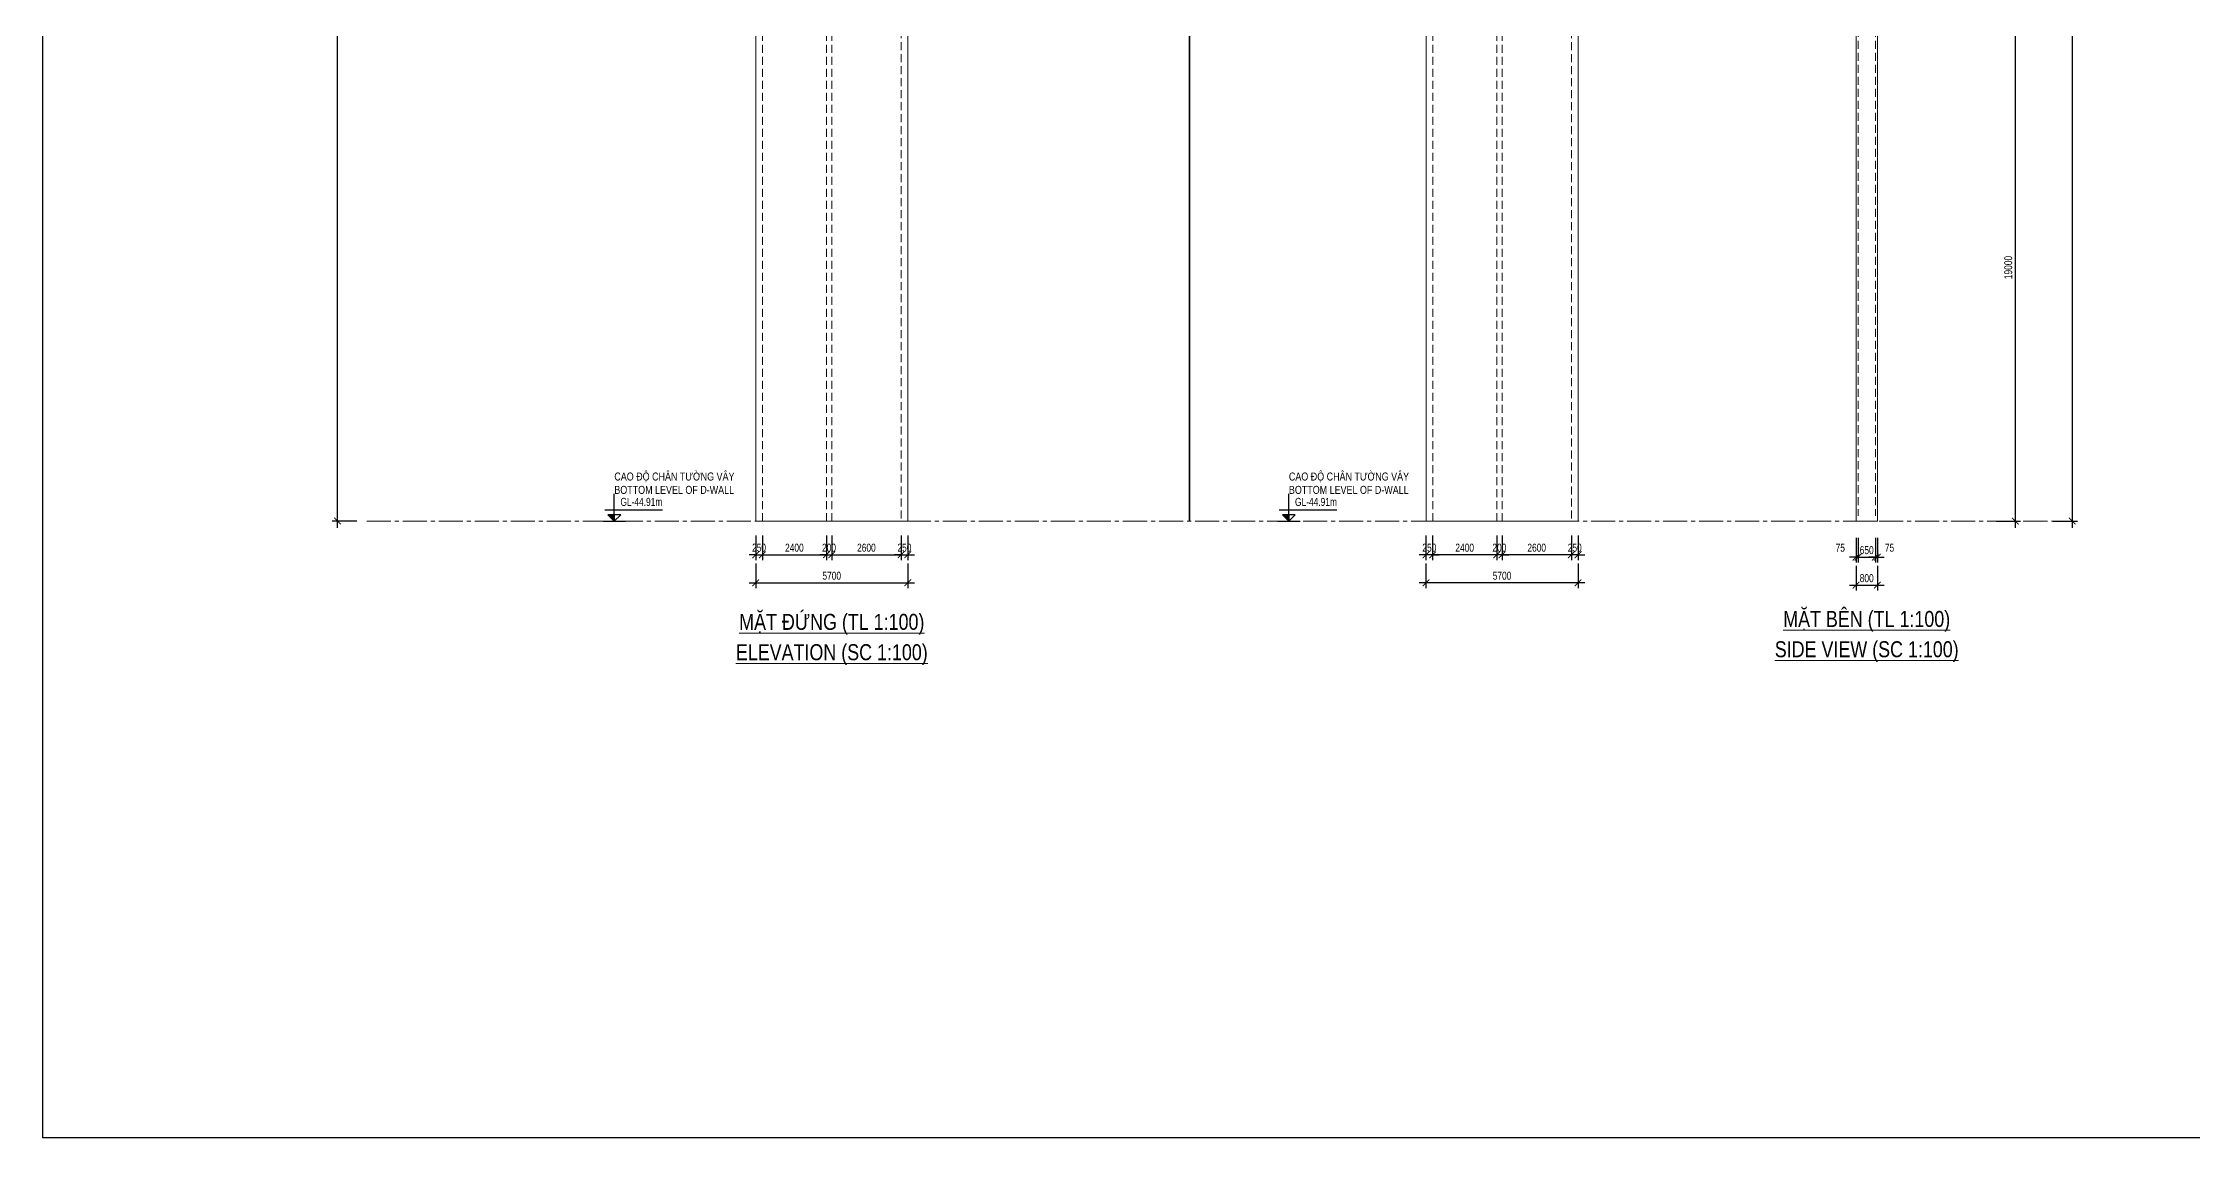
# Model space of a CAD drawing. Header units: millimetres. Extents: x 2746337 to 7547699, y -363432 to 15720.
# Drawn here: x 3756791 to 3837386, y -68024 to -26997 of the extents above; entities that cross this region are included whole.
import ezdxf
from ezdxf.enums import TextEntityAlignment as Align

# ---------------------------------------------------------------- set-up
doc = ezdxf.new("R2010")
doc.units = ezdxf.units.MM
doc.header["$LTSCALE"] = 1200
doc.header["$PDMODE"] = 3
doc.linetypes.add('CENTER2', pattern=[1.125, 0.75, -0.125, 0.125, -0.125])
doc.linetypes.add('HIDDEN', pattern=[0.375, 0.25, -0.125])
for name, color, linetype, lineweight in [('BOUND', 3, 'Continuous', 20), ('C1CO', 4, 'Continuous', 35), ('ENOTE', 2, 'Continuous', 15), ('Grid line', 160, 'CENTER2', 5), ('HIDE', 8, 'HIDDEN', 13), ('K-THUOC', 1, 'Continuous', 18), ('TEXTVN', 2, 'Continuous', 20)]:
    doc.layers.add(name, color=color, linetype=linetype, lineweight=lineweight)
for name, color, linetype in [('CDC.02.DIM', 1, 'Continuous'), ('CDC.06.TEXT', 2, 'Continuous'), ('CDC.10.HATCH', 251, 'Continuous')]:
    doc.layers.add(name, color=color, linetype=linetype)
doc.styles.add('DB_Arial', font='arial.ttf', dxfattribs={"width": 0.8})
doc.styles.add('SMTEXT', font='arial.ttf', dxfattribs={"width": 0.75})
doc.dimstyles.new('BSV1-100', dxfattribs={"dimtxt": 300, "dimasz": 250, "dimexe": 200, "dimexo": 0, "dimgap": 108, "dimtad": 1, "dimdec": 0, "dimdsep": 46, "dimtxsty": 'SMTEXT', "dimblk": 'ARCHTICK', "dimcen": 100, "dimdle": 250, "dimclrd": 256, "dimclre": 256, "dimclrt": 1, "dimadec": 0, "dimazin": 0, "dimtfac": 1, "dimtdec": 0, "dimtix": 1, "dimtmove": 2, "dimatfit": 3, "dimfxl": 720, "dimfxlon": 1, "dimtolj": 1, "dimtzin": 0, "dimarcsym": 0})

# ---------------------------------------------------------------- blocks, each defined once
blk = doc.blocks.new('_ArchTick')
at = {"color": 0, "linetype": 'ByBlock', "const_width": 0.15}
blk.add_lwpolyline([(-0.5, -0.5), (0.5, 0.5)], dxfattribs=at)
blk = doc.blocks.new('*D2652')
at = {"layer": 'Defpoints', "color": 0, "transparency": 16777216}
for p in [(3824755, -45810), (3825555, -45810), (3825555, -47310)]:
    blk.add_point(p, dxfattribs=at)
at = {"layer": 'K-THUOC', "lineweight": -2, "transparency": 16777216}
for p, q in [((3824755, -46590), (3824755, -47510)), ((3825555, -46590), (3825555, -47510)), ((3824505, -47310), (3825805, -47310))]:
    blk.add_line(p, q, dxfattribs=at)
at = {"layer": 'K-THUOC', "lineweight": -2, "transparency": 16777216, "xscale": 250, "yscale": 250, "zscale": 250, "rotation": 180}
blk.add_blockref('_ArchTick', (3824755, -47310), dxfattribs=at)
at = {"layer": 'K-THUOC', "lineweight": -2, "transparency": 16777216, "xscale": 250, "yscale": 250, "zscale": 250}
blk.add_blockref('_ArchTick', (3825555, -47310), dxfattribs=at)
at = {"layer": 'K-THUOC', "color": 1, "transparency": 16777216, "insert": (3825155, -47049), "char_height": 300, "attachment_point": 5, "style": 'SMTEXT'}
blk.add_mtext('\\A1;800', dxfattribs=at)
blk = doc.blocks.new('*D2653')
at = {"layer": 'Defpoints', "color": 0, "transparency": 16777216}
for p in [(3824755, -45510), (3824830, -45510), (3824830, -46260)]:
    blk.add_point(p, dxfattribs=at)
at = {"layer": 'K-THUOC', "lineweight": -2, "transparency": 16777216}
for p, q in [((3824755, -45540), (3824755, -46460)), ((3824830, -45540), (3824830, -46460)), ((3824755, -46260), (3824505, -46260)), ((3824755, -46260), (3824830, -46260)), ((3824830, -46260), (3825080, -46260))]:
    blk.add_line(p, q, dxfattribs=at)
at = {"layer": 'K-THUOC', "lineweight": -2, "transparency": 16777216, "xscale": 250, "yscale": 250, "zscale": 250}
blk.add_blockref('_ArchTick', (3824755, -46260), dxfattribs=at)
at = {"layer": 'K-THUOC', "lineweight": -2, "transparency": 16777216, "xscale": 250, "yscale": 250, "zscale": 250, "rotation": 180}
blk.add_blockref('_ArchTick', (3824830, -46260), dxfattribs=at)
at = {"layer": 'K-THUOC', "color": 1, "transparency": 16777216, "insert": (3824164, -45910), "char_height": 300, "attachment_point": 5, "style": 'SMTEXT'}
blk.add_mtext('\\A1;75', dxfattribs=at)
blk = doc.blocks.new('*D2654')
at = {"layer": 'Defpoints', "color": 0, "transparency": 16777216}
for p in [(3824830, -45510), (3825480, -45510), (3825480, -46260)]:
    blk.add_point(p, dxfattribs=at)
at = {"layer": 'K-THUOC', "lineweight": -2, "transparency": 16777216}
for p, q in [((3824830, -45540), (3824830, -46460)), ((3825480, -45540), (3825480, -46460)), ((3824830, -46260), (3824580, -46260)), ((3824830, -46260), (3825480, -46260)), ((3825480, -46260), (3825730, -46260))]:
    blk.add_line(p, q, dxfattribs=at)
at = {"layer": 'K-THUOC', "lineweight": -2, "transparency": 16777216, "xscale": 250, "yscale": 250, "zscale": 250}
blk.add_blockref('_ArchTick', (3824830, -46260), dxfattribs=at)
at = {"layer": 'K-THUOC', "lineweight": -2, "transparency": 16777216, "xscale": 250, "yscale": 250, "zscale": 250, "rotation": 180}
blk.add_blockref('_ArchTick', (3825480, -46260), dxfattribs=at)
at = {"layer": 'K-THUOC', "color": 1, "transparency": 16777216, "insert": (3825155, -45999), "char_height": 300, "attachment_point": 5, "style": 'SMTEXT'}
blk.add_mtext('\\A1;650', dxfattribs=at)
blk = doc.blocks.new('*D2655')
at = {"layer": 'Defpoints', "color": 0, "transparency": 16777216}
for p in [(3825480, -45510), (3825555, -45510), (3825555, -46260)]:
    blk.add_point(p, dxfattribs=at)
at = {"layer": 'K-THUOC', "lineweight": -2, "transparency": 16777216}
for p, q in [((3825480, -45540), (3825480, -46460)), ((3825555, -45540), (3825555, -46460)), ((3825480, -46260), (3825230, -46260)), ((3825480, -46260), (3825555, -46260)), ((3825555, -46260), (3825805, -46260))]:
    blk.add_line(p, q, dxfattribs=at)
at = {"layer": 'K-THUOC', "lineweight": -2, "transparency": 16777216, "xscale": 250, "yscale": 250, "zscale": 250}
blk.add_blockref('_ArchTick', (3825480, -46260), dxfattribs=at)
at = {"layer": 'K-THUOC', "lineweight": -2, "transparency": 16777216, "xscale": 250, "yscale": 250, "zscale": 250, "rotation": 180}
blk.add_blockref('_ArchTick', (3825555, -46260), dxfattribs=at)
at = {"layer": 'K-THUOC', "color": 1, "transparency": 16777216, "insert": (3826010, -45910), "char_height": 300, "attachment_point": 5, "style": 'SMTEXT'}
blk.add_mtext('\\A1;75', dxfattribs=at)
blk = doc.blocks.new('*D2656')
at = {"layer": 'Defpoints', "color": 0, "transparency": 16777216}
for p in [(3767833, 90), (3769355, 90), (3769634, -44910)]:
    blk.add_point(p, dxfattribs=at)
at = {"layer": 'K-THUOC', "lineweight": -2, "transparency": 16777216}
for p, q in [((3768553, 90), (3767633, 90)), ((3767833, -45160), (3767833, 340)), ((3768553, -44910), (3767633, -44910))]:
    blk.add_line(p, q, dxfattribs=at)
at = {"layer": 'K-THUOC', "lineweight": -2, "transparency": 16777216, "xscale": 250, "yscale": 250, "zscale": 250}
for p, rotation in [((3767833, 90), 90), ((3767833, -44910), 270)]:
    blk.add_blockref('_ArchTick', p, dxfattribs=dict(at, rotation=rotation))
at = {"layer": 'K-THUOC', "color": 1, "transparency": 16777216, "insert": (3767572, -22410), "char_height": 300, "attachment_point": 5, "rotation": 90, "style": 'SMTEXT'}
blk.add_mtext('\\A1;45000', dxfattribs=at)
blk = doc.blocks.new('*D2666')
at = {"layer": 'Defpoints', "color": 0, "transparency": 16777216}
for p in [(3819858, -25910), (3821580, -44910), (3830723, -44910)]:
    blk.add_point(p, dxfattribs=at)
at = {"layer": 'K-THUOC', "lineweight": -2, "transparency": 16777216}
for p, q in [((3830723, -25660), (3830723, -45160)), ((3830003, -25910), (3830923, -25910)), ((3830003, -44910), (3830923, -44910))]:
    blk.add_line(p, q, dxfattribs=at)
at = {"layer": 'K-THUOC', "lineweight": -2, "transparency": 16777216, "xscale": 250, "yscale": 250, "zscale": 250}
for p, rotation in [((3830723, -25910), 90), ((3830723, -44910), 270)]:
    blk.add_blockref('_ArchTick', p, dxfattribs=dict(at, rotation=rotation))
at = {"layer": 'K-THUOC', "color": 1, "transparency": 16777216, "insert": (3830462, -35410), "char_height": 300, "attachment_point": 5, "rotation": 90, "style": 'SMTEXT'}
blk.add_mtext('\\A1;19000', dxfattribs=at)
blk = doc.blocks.new('*D2668')
at = {"layer": 'Defpoints', "color": 0, "transparency": 16777216}
for p in [(3824755, 90), (3824755, -44910), (3832856, -44910)]:
    blk.add_point(p, dxfattribs=at)
at = {"layer": 'K-THUOC', "lineweight": -2, "transparency": 16777216}
for p, q in [((3832136, 90), (3833056, 90)), ((3832856, 340), (3832856, -45160)), ((3832136, -44910), (3833056, -44910))]:
    blk.add_line(p, q, dxfattribs=at)
at = {"layer": 'K-THUOC', "lineweight": -2, "transparency": 16777216, "xscale": 250, "yscale": 250, "zscale": 250}
for p, rotation in [((3832856, 90), 90), ((3832856, -44910), 270)]:
    blk.add_blockref('_ArchTick', p, dxfattribs=dict(at, rotation=rotation))
at = {"layer": 'K-THUOC', "color": 1, "transparency": 16777216, "insert": (3832594, -22410), "char_height": 300, "attachment_point": 5, "rotation": 90, "style": 'SMTEXT'}
blk.add_mtext('\\A1;45000', dxfattribs=at)
blk = doc.blocks.new('*D2669')
at = {"layer": 'Defpoints', "color": 0, "transparency": 16777216}
for p in [(3808634, -44910), (3814334, -44910), (3808634, -47220)]:
    blk.add_point(p, dxfattribs=at)
at = {"layer": 'K-THUOC', "lineweight": -2, "transparency": 16777216}
for p, q in [((3808634, -46500), (3808634, -47420)), ((3814334, -46500), (3814334, -47420)), ((3814584, -47220), (3808384, -47220))]:
    blk.add_line(p, q, dxfattribs=at)
at = {"layer": 'K-THUOC', "lineweight": -2, "transparency": 16777216, "xscale": 250, "yscale": 250, "zscale": 250, "rotation": 180}
blk.add_blockref('_ArchTick', (3808634, -47220), dxfattribs=at)
at = {"layer": 'K-THUOC', "lineweight": -2, "transparency": 16777216, "xscale": 250, "yscale": 250, "zscale": 250}
blk.add_blockref('_ArchTick', (3814334, -47220), dxfattribs=at)
at = {"layer": 'K-THUOC', "color": 1, "transparency": 16777216, "insert": (3811484, -46959), "char_height": 300, "attachment_point": 5, "style": 'SMTEXT'}
blk.add_mtext('\\A1;5700', dxfattribs=at)
blk = doc.blocks.new('*D2670')
at = {"layer": 'Defpoints', "color": 0, "transparency": 16777216}
for p in [(3814084, -45420), (3814334, -45420), (3814084, -46170)]:
    blk.add_point(p, dxfattribs=at)
at = {"layer": 'K-THUOC', "lineweight": -2, "transparency": 16777216}
for p, q in [((3814084, -45450), (3814084, -46370)), ((3814334, -45450), (3814334, -46370)), ((3814084, -46170), (3813834, -46170)), ((3814334, -46170), (3814084, -46170)), ((3814334, -46170), (3814584, -46170))]:
    blk.add_line(p, q, dxfattribs=at)
at = {"layer": 'K-THUOC', "lineweight": -2, "transparency": 16777216, "xscale": 250, "yscale": 250, "zscale": 250}
blk.add_blockref('_ArchTick', (3814084, -46170), dxfattribs=at)
at = {"layer": 'K-THUOC', "lineweight": -2, "transparency": 16777216, "xscale": 250, "yscale": 250, "zscale": 250, "rotation": 180}
blk.add_blockref('_ArchTick', (3814334, -46170), dxfattribs=at)
at = {"layer": 'K-THUOC', "color": 1, "transparency": 16777216, "insert": (3814209, -45909), "char_height": 300, "attachment_point": 5, "style": 'SMTEXT'}
blk.add_mtext('\\A1;250', dxfattribs=at)
blk = doc.blocks.new('*D2671')
at = {"layer": 'Defpoints', "color": 0, "transparency": 16777216}
for p in [(3811484, -44910), (3814084, -45420), (3811484, -46170)]:
    blk.add_point(p, dxfattribs=at)
at = {"layer": 'K-THUOC', "lineweight": -2, "transparency": 16777216}
for p, q in [((3811484, -45450), (3811484, -46370)), ((3814084, -45450), (3814084, -46370)), ((3814334, -46170), (3811234, -46170))]:
    blk.add_line(p, q, dxfattribs=at)
at = {"layer": 'K-THUOC', "lineweight": -2, "transparency": 16777216, "xscale": 250, "yscale": 250, "zscale": 250, "rotation": 180}
blk.add_blockref('_ArchTick', (3811484, -46170), dxfattribs=at)
at = {"layer": 'K-THUOC', "lineweight": -2, "transparency": 16777216, "xscale": 250, "yscale": 250, "zscale": 250}
blk.add_blockref('_ArchTick', (3814084, -46170), dxfattribs=at)
at = {"layer": 'K-THUOC', "color": 1, "transparency": 16777216, "insert": (3812784, -45909), "char_height": 300, "attachment_point": 5, "style": 'SMTEXT'}
blk.add_mtext('\\A1;2600', dxfattribs=at)
blk = doc.blocks.new('*D2672')
at = {"layer": 'Defpoints', "color": 0, "transparency": 16777216}
for p in [(3811284, -44910), (3811484, -44910), (3811284, -46170)]:
    blk.add_point(p, dxfattribs=at)
at = {"layer": 'K-THUOC', "lineweight": -2, "transparency": 16777216}
for p, q in [((3811284, -45450), (3811284, -46370)), ((3811484, -45450), (3811484, -46370)), ((3811284, -46170), (3811034, -46170)), ((3811484, -46170), (3811284, -46170)), ((3811484, -46170), (3811734, -46170))]:
    blk.add_line(p, q, dxfattribs=at)
at = {"layer": 'K-THUOC', "lineweight": -2, "transparency": 16777216, "xscale": 250, "yscale": 250, "zscale": 250}
blk.add_blockref('_ArchTick', (3811284, -46170), dxfattribs=at)
at = {"layer": 'K-THUOC', "lineweight": -2, "transparency": 16777216, "xscale": 250, "yscale": 250, "zscale": 250, "rotation": 180}
blk.add_blockref('_ArchTick', (3811484, -46170), dxfattribs=at)
at = {"layer": 'K-THUOC', "color": 1, "transparency": 16777216, "insert": (3811384, -45909), "char_height": 300, "attachment_point": 5, "style": 'SMTEXT'}
blk.add_mtext('\\A1;200', dxfattribs=at)
blk = doc.blocks.new('*D2673')
at = {"layer": 'Defpoints', "color": 0, "transparency": 16777216}
for p in [(3811284, -44910), (3808884, -45420), (3808884, -46170)]:
    blk.add_point(p, dxfattribs=at)
at = {"layer": 'K-THUOC', "lineweight": -2, "transparency": 16777216}
for p, q in [((3808884, -45450), (3808884, -46370)), ((3811284, -45450), (3811284, -46370)), ((3811534, -46170), (3808634, -46170))]:
    blk.add_line(p, q, dxfattribs=at)
at = {"layer": 'K-THUOC', "lineweight": -2, "transparency": 16777216, "xscale": 250, "yscale": 250, "zscale": 250, "rotation": 180}
blk.add_blockref('_ArchTick', (3808884, -46170), dxfattribs=at)
at = {"layer": 'K-THUOC', "lineweight": -2, "transparency": 16777216, "xscale": 250, "yscale": 250, "zscale": 250}
blk.add_blockref('_ArchTick', (3811284, -46170), dxfattribs=at)
at = {"layer": 'K-THUOC', "color": 1, "transparency": 16777216, "insert": (3810084, -45909), "char_height": 300, "attachment_point": 5, "style": 'SMTEXT'}
blk.add_mtext('\\A1;2400', dxfattribs=at)
blk = doc.blocks.new('*D2674')
at = {"layer": 'Defpoints', "color": 0, "transparency": 16777216}
for p in [(3808634, -45420), (3808884, -45420), (3808634, -46170)]:
    blk.add_point(p, dxfattribs=at)
at = {"layer": 'K-THUOC', "lineweight": -2, "transparency": 16777216}
for p, q in [((3808634, -45450), (3808634, -46370)), ((3808884, -45450), (3808884, -46370)), ((3808634, -46170), (3808384, -46170)), ((3808884, -46170), (3808634, -46170)), ((3808884, -46170), (3809134, -46170))]:
    blk.add_line(p, q, dxfattribs=at)
at = {"layer": 'K-THUOC', "lineweight": -2, "transparency": 16777216, "xscale": 250, "yscale": 250, "zscale": 250}
blk.add_blockref('_ArchTick', (3808634, -46170), dxfattribs=at)
at = {"layer": 'K-THUOC', "lineweight": -2, "transparency": 16777216, "xscale": 250, "yscale": 250, "zscale": 250, "rotation": 180}
blk.add_blockref('_ArchTick', (3808884, -46170), dxfattribs=at)
at = {"layer": 'K-THUOC', "color": 1, "transparency": 16777216, "insert": (3808759, -45909), "char_height": 300, "attachment_point": 5, "style": 'SMTEXT'}
blk.add_mtext('\\A1;250', dxfattribs=at)
blk = doc.blocks.new('tag_cd')
at = {"layer": 'CDC.10.HATCH'}
blk.add_hatch(color=256, dxfattribs=at).paths.add_polyline_path([(180, 240), (420, 0), (420, 240)])
at = {"layer": 'CDC.02.DIM'}
for points in [[(420, 240), (420, 0), (660, 240), (180, 240), (420, 0), (420, 1020)], [(0, 0), (840, 0)], [(60, 420), (2220, 420)]]:
    blk.add_lwpolyline(points, dxfattribs=at)
at = {"layer": 'CDC.06.TEXT', "ltscale": 0.5, "style": 'SMTEXT', "width": 0.75}
blk.add_attdef('CD', text='', height=300, dxfattribs=at).set_placement((2220, 570), align=Align.RIGHT)
blk = doc.blocks.new('*D2741')
at = {"layer": 'Defpoints', "color": 0, "transparency": 16777216}
for p in [(3783507, -44910), (3789207, -44910), (3789207, -47220)]:
    blk.add_point(p, dxfattribs=at)
at = {"layer": 'K-THUOC', "lineweight": -2, "transparency": 16777216}
for p, q in [((3783507, -46500), (3783507, -47420)), ((3789207, -46500), (3789207, -47420)), ((3783257, -47220), (3789457, -47220))]:
    blk.add_line(p, q, dxfattribs=at)
at = {"layer": 'K-THUOC', "lineweight": -2, "transparency": 16777216, "xscale": 250, "yscale": 250, "zscale": 250, "rotation": 180}
blk.add_blockref('_ArchTick', (3783507, -47220), dxfattribs=at)
at = {"layer": 'K-THUOC', "lineweight": -2, "transparency": 16777216, "xscale": 250, "yscale": 250, "zscale": 250}
blk.add_blockref('_ArchTick', (3789207, -47220), dxfattribs=at)
at = {"layer": 'K-THUOC', "color": 1, "transparency": 16777216, "insert": (3786357, -46959), "char_height": 300, "attachment_point": 5, "style": 'SMTEXT'}
blk.add_mtext('\\A1;5700', dxfattribs=at)
blk = doc.blocks.new('*D2742')
at = {"layer": 'Defpoints', "color": 0, "transparency": 16777216}
for p in [(3783507, -45420), (3783757, -45420), (3783757, -46170)]:
    blk.add_point(p, dxfattribs=at)
at = {"layer": 'K-THUOC', "lineweight": -2, "transparency": 16777216}
for p, q in [((3783507, -45450), (3783507, -46370)), ((3783757, -45450), (3783757, -46370)), ((3783507, -46170), (3783257, -46170)), ((3783507, -46170), (3783757, -46170)), ((3783757, -46170), (3784007, -46170))]:
    blk.add_line(p, q, dxfattribs=at)
at = {"layer": 'K-THUOC', "lineweight": -2, "transparency": 16777216, "xscale": 250, "yscale": 250, "zscale": 250}
blk.add_blockref('_ArchTick', (3783507, -46170), dxfattribs=at)
at = {"layer": 'K-THUOC', "lineweight": -2, "transparency": 16777216, "xscale": 250, "yscale": 250, "zscale": 250, "rotation": 180}
blk.add_blockref('_ArchTick', (3783757, -46170), dxfattribs=at)
at = {"layer": 'K-THUOC', "color": 1, "transparency": 16777216, "insert": (3783632, -45909), "char_height": 300, "attachment_point": 5, "style": 'SMTEXT'}
blk.add_mtext('\\A1;250', dxfattribs=at)
blk = doc.blocks.new('*D2743')
at = {"layer": 'Defpoints', "color": 0, "transparency": 16777216}
for p in [(3783757, -45420), (3786157, -45657), (3786157, -46170)]:
    blk.add_point(p, dxfattribs=at)
at = {"layer": 'K-THUOC', "lineweight": -2, "transparency": 16777216}
for p, q in [((3783757, -45450), (3783757, -46370)), ((3786157, -45657), (3786157, -46370)), ((3783507, -46170), (3786407, -46170))]:
    blk.add_line(p, q, dxfattribs=at)
at = {"layer": 'K-THUOC', "lineweight": -2, "transparency": 16777216, "xscale": 250, "yscale": 250, "zscale": 250, "rotation": 180}
blk.add_blockref('_ArchTick', (3783757, -46170), dxfattribs=at)
at = {"layer": 'K-THUOC', "lineweight": -2, "transparency": 16777216, "xscale": 250, "yscale": 250, "zscale": 250}
blk.add_blockref('_ArchTick', (3786157, -46170), dxfattribs=at)
at = {"layer": 'K-THUOC', "color": 1, "transparency": 16777216, "insert": (3784957, -45909), "char_height": 300, "attachment_point": 5, "style": 'SMTEXT'}
blk.add_mtext('\\A1;2400', dxfattribs=at)
blk = doc.blocks.new('*D2744')
at = {"layer": 'Defpoints', "color": 0, "transparency": 16777216}
for p in [(3786157, -45420), (3786357, -45420), (3786357, -46170)]:
    blk.add_point(p, dxfattribs=at)
at = {"layer": 'K-THUOC', "lineweight": -2, "transparency": 16777216}
for p, q in [((3786157, -45450), (3786157, -46370)), ((3786357, -45450), (3786357, -46370)), ((3786157, -46170), (3785907, -46170)), ((3786157, -46170), (3786357, -46170)), ((3786357, -46170), (3786607, -46170))]:
    blk.add_line(p, q, dxfattribs=at)
at = {"layer": 'K-THUOC', "lineweight": -2, "transparency": 16777216, "xscale": 250, "yscale": 250, "zscale": 250}
blk.add_blockref('_ArchTick', (3786157, -46170), dxfattribs=at)
at = {"layer": 'K-THUOC', "lineweight": -2, "transparency": 16777216, "xscale": 250, "yscale": 250, "zscale": 250, "rotation": 180}
blk.add_blockref('_ArchTick', (3786357, -46170), dxfattribs=at)
at = {"layer": 'K-THUOC', "color": 1, "transparency": 16777216, "insert": (3786257, -45909), "char_height": 300, "attachment_point": 5, "style": 'SMTEXT'}
blk.add_mtext('\\A1;200', dxfattribs=at)
blk = doc.blocks.new('*D2745')
at = {"layer": 'Defpoints', "color": 0, "transparency": 16777216}
for p in [(3786357, -45420), (3788957, -45420), (3788957, -46170)]:
    blk.add_point(p, dxfattribs=at)
at = {"layer": 'K-THUOC', "lineweight": -2, "transparency": 16777216}
for p, q in [((3786357, -45450), (3786357, -46370)), ((3788957, -45450), (3788957, -46370)), ((3786107, -46170), (3789207, -46170))]:
    blk.add_line(p, q, dxfattribs=at)
at = {"layer": 'K-THUOC', "lineweight": -2, "transparency": 16777216, "xscale": 250, "yscale": 250, "zscale": 250, "rotation": 180}
blk.add_blockref('_ArchTick', (3786357, -46170), dxfattribs=at)
at = {"layer": 'K-THUOC', "lineweight": -2, "transparency": 16777216, "xscale": 250, "yscale": 250, "zscale": 250}
blk.add_blockref('_ArchTick', (3788957, -46170), dxfattribs=at)
at = {"layer": 'K-THUOC', "color": 1, "transparency": 16777216, "insert": (3787657, -45909), "char_height": 300, "attachment_point": 5, "style": 'SMTEXT'}
blk.add_mtext('\\A1;2600', dxfattribs=at)
blk = doc.blocks.new('*D2746')
at = {"layer": 'Defpoints', "color": 0, "transparency": 16777216}
for p in [(3788957, -45420), (3789207, -45420), (3789207, -46170)]:
    blk.add_point(p, dxfattribs=at)
at = {"layer": 'K-THUOC', "lineweight": -2, "transparency": 16777216}
for p, q in [((3788957, -45450), (3788957, -46370)), ((3789207, -45450), (3789207, -46370)), ((3788957, -46170), (3788707, -46170)), ((3788957, -46170), (3789207, -46170)), ((3789207, -46170), (3789457, -46170))]:
    blk.add_line(p, q, dxfattribs=at)
at = {"layer": 'K-THUOC', "lineweight": -2, "transparency": 16777216, "xscale": 250, "yscale": 250, "zscale": 250}
blk.add_blockref('_ArchTick', (3788957, -46170), dxfattribs=at)
at = {"layer": 'K-THUOC', "lineweight": -2, "transparency": 16777216, "xscale": 250, "yscale": 250, "zscale": 250, "rotation": 180}
blk.add_blockref('_ArchTick', (3789207, -46170), dxfattribs=at)
at = {"layer": 'K-THUOC', "color": 1, "transparency": 16777216, "insert": (3789082, -45909), "char_height": 300, "attachment_point": 5, "style": 'SMTEXT'}
blk.add_mtext('\\A1;250', dxfattribs=at)

msp = doc.modelspace()

# ---------------------------------------------------------------- linework, layer by layer
msp.add_lwpolyline([(3756790.5, 9128.3), (3917981.9, 9128.3), (3917981.9, -68024), (3756790.5, -68024)], close=True)
at = {"layer": 'BOUND'}
for points in [[(3824754.9, -44910), (3825554.9, -44910), (3825554.9, -360), (3824754.9, -360)], [(3783507.3, -44910), (3789207.3, -44910), (3789207.3, -1410), (3783507.3, -1410)], [(3808634.3, -44910), (3814334.3, -44910), (3814334.3, -1410), (3808634.3, -1410)]]:
    msp.add_lwpolyline(points, close=True, dxfattribs=at)
at = {"layer": 'BOUND', "lineweight": 20}
msp.add_lwpolyline([(3825554.9, -4260), (3825554.9, -360), (3824754.9, -360), (3824754.9, -44910), (3825554.9, -44910), (3825554.9, -19460)], dxfattribs=at)
at = {"layer": 'C1CO'}
msp.add_line((3799769.3, 90), (3799769.3, -44910), dxfattribs=at)
at = {"layer": 'Grid line'}
msp.add_line((3768925.8, -44910), (3833055.6, -44910), dxfattribs=at)
at = {"layer": 'HIDE'}
for p, q in [((3783757.3, -44910), (3783757.3, -410)), ((3786157.3, -44910), (3786157.3, -410)), ((3786357.3, -44910), (3786357.3, -410)), ((3788957.3, -410), (3788957.3, -44910)), ((3808884.3, -44910), (3808884.3, -410)), ((3811284.3, -44910), (3811284.3, -410)), ((3811484.3, -44910), (3811484.3, -410)), ((3814084.3, -410), (3814084.3, -44910)), ((3824829.9, -360), (3824829.9, -44710)), ((3825479.9, -360), (3825479.9, -44710))]:
    msp.add_line(p, q, dxfattribs=at)

# ---------------------------------------------------------------- block references
at = {"layer": 'ENOTE'}
for p in [(3777787.3, -44910), (3803074.8, -44910)]:
    msp.add_blockref('tag_cd', p, dxfattribs=at).add_auto_attribs({'CD': 'GL-44.91m'})

# ---------------------------------------------------------------- texts
at = {"layer": 'TEXTVN', "style": 'DB_Arial', "width": 0.8}
for s, p in [('CAO ĐỘ CHÂN TƯỜNG VÂY', (3778207.3, -43390)), ('CAO ĐỘ CHÂN TƯỜNG VÂY', (3803494.8, -43390)), ('BOTTOM LEVEL OF D-WALL', (3778207.3, -43890)), ('BOTTOM LEVEL OF D-WALL', (3803494.8, -43890))]:
    msp.add_text(s, height=300, dxfattribs=at).set_placement(p)
for s, p in [('%%UMẶT ĐỨNG (TL 1:100)', (3786360.2, -48697)), ('%%UMẶT BÊN (TL 1:100)', (3825154.9, -48585.9)), ('%%UELEVATION (SC 1:100)', (3786360.2, -49897)), ('%%USIDE VIEW (SC 1:100)', (3825154.9, -49785.9))]:
    msp.add_text(s, height=600, dxfattribs=at).set_placement(p, align=Align.MIDDLE)

# ---------------------------------------------------------------- dimensions: what is measured, and where the dimension line sits
at = {"layer": 'K-THUOC'}
for base, p1, p2, angle, picture, middle in [((3767832.9, 90), (3769634.1, -44910), (3769355.3, 90), 90, '*D2656', (3767571.7, -22410)), ((3832855.6, -44910), (3824754.9, 90), (3824754.9, -44910), 90, '*D2668', (3832594.4, -22410)), ((3830722.8, -44910), (3819858.3, -25910), (3821580, -44910), 90, '*D2666', (3830461.6, -35410)), ((3808634.3, -47220), (3814334.3, -44910), (3808634.3, -44910), 180, '*D2669', (3811484.3, -46958.8)), ((3808884.3, -46170), (3811284.3, -44910), (3808884.3, -45420), 180, '*D2673', (3810084.3, -45908.8)), ((3811284.3, -46170), (3811484.3, -44910), (3811284.3, -44910), 180, '*D2672', (3811384.3, -45908.8)), ((3811484.3, -46170), (3814084.3, -45420), (3811484.3, -44910), 180, '*D2671', (3812784.3, -45908.8)), ((3808634.3, -46170), (3808884.3, -45420), (3808634.3, -45420), 180, '*D2674', (3808759.3, -45908.8)), ((3814084.3, -46170), (3814334.3, -45420), (3814084.3, -45420), 180, '*D2670', (3814209.3, -45908.8))]:
    dim = msp.add_linear_dim(base=base, p1=p1, p2=p2, angle=angle, dimstyle='BSV1-100', dxfattribs=at)
    dim.commit()
    dim.dimension.update_dxf_attribs({"geometry": picture, "text_midpoint": middle})
for base, p1, p2, picture, middle in [((3789207.3, -47220), (3783507.3, -44910), (3789207.3, -44910), '*D2741', (3786357.3, -46958.8)), ((3783757.3, -46170), (3783507.3, -45420), (3783757.3, -45420), '*D2742', (3783632.3, -45908.8)), ((3786157.3, -46170), (3783757.3, -45420), (3786157.3, -45656.7), '*D2743', (3784957.3, -45908.8)), ((3786357.3, -46170), (3786157.3, -45420), (3786357.3, -45420), '*D2744', (3786257.3, -45908.8)), ((3788957.3, -46170), (3786357.3, -45420), (3788957.3, -45420), '*D2745', (3787657.3, -45908.8)), ((3789207.3, -46170), (3788957.3, -45420), (3789207.3, -45420), '*D2746', (3789082.3, -45908.8)), ((3825554.9, -47310), (3824754.9, -45810), (3825554.9, -45810), '*D2652', (3825154.9, -47048.8)), ((3825479.9, -46260), (3824829.9, -45510), (3825479.9, -45510), '*D2654', (3825154.9, -45998.8))]:
    dim = msp.add_linear_dim(base=base, p1=p1, p2=p2, dimstyle='BSV1-100', dxfattribs=at)
    dim.commit()
    dim.dimension.update_dxf_attribs({"geometry": picture, "text_midpoint": middle})
for base, p1, p2, picture, middle in [((3824829.9, -46260), (3824754.9, -45510), (3824829.9, -45510), '*D2653', (3824163.7, -45910)), ((3825554.9, -46260), (3825479.9, -45510), (3825554.9, -45510), '*D2655', (3826010.3, -45910))]:
    dim = msp.add_linear_dim(base=base, p1=p1, p2=p2, dimstyle='BSV1-100', dxfattribs=at)
    dim.commit()
    dim.dimension.update_dxf_attribs({"geometry": picture, "text_midpoint": middle, "dimtype": 160})

doc.saveas('drawing.dxf')
